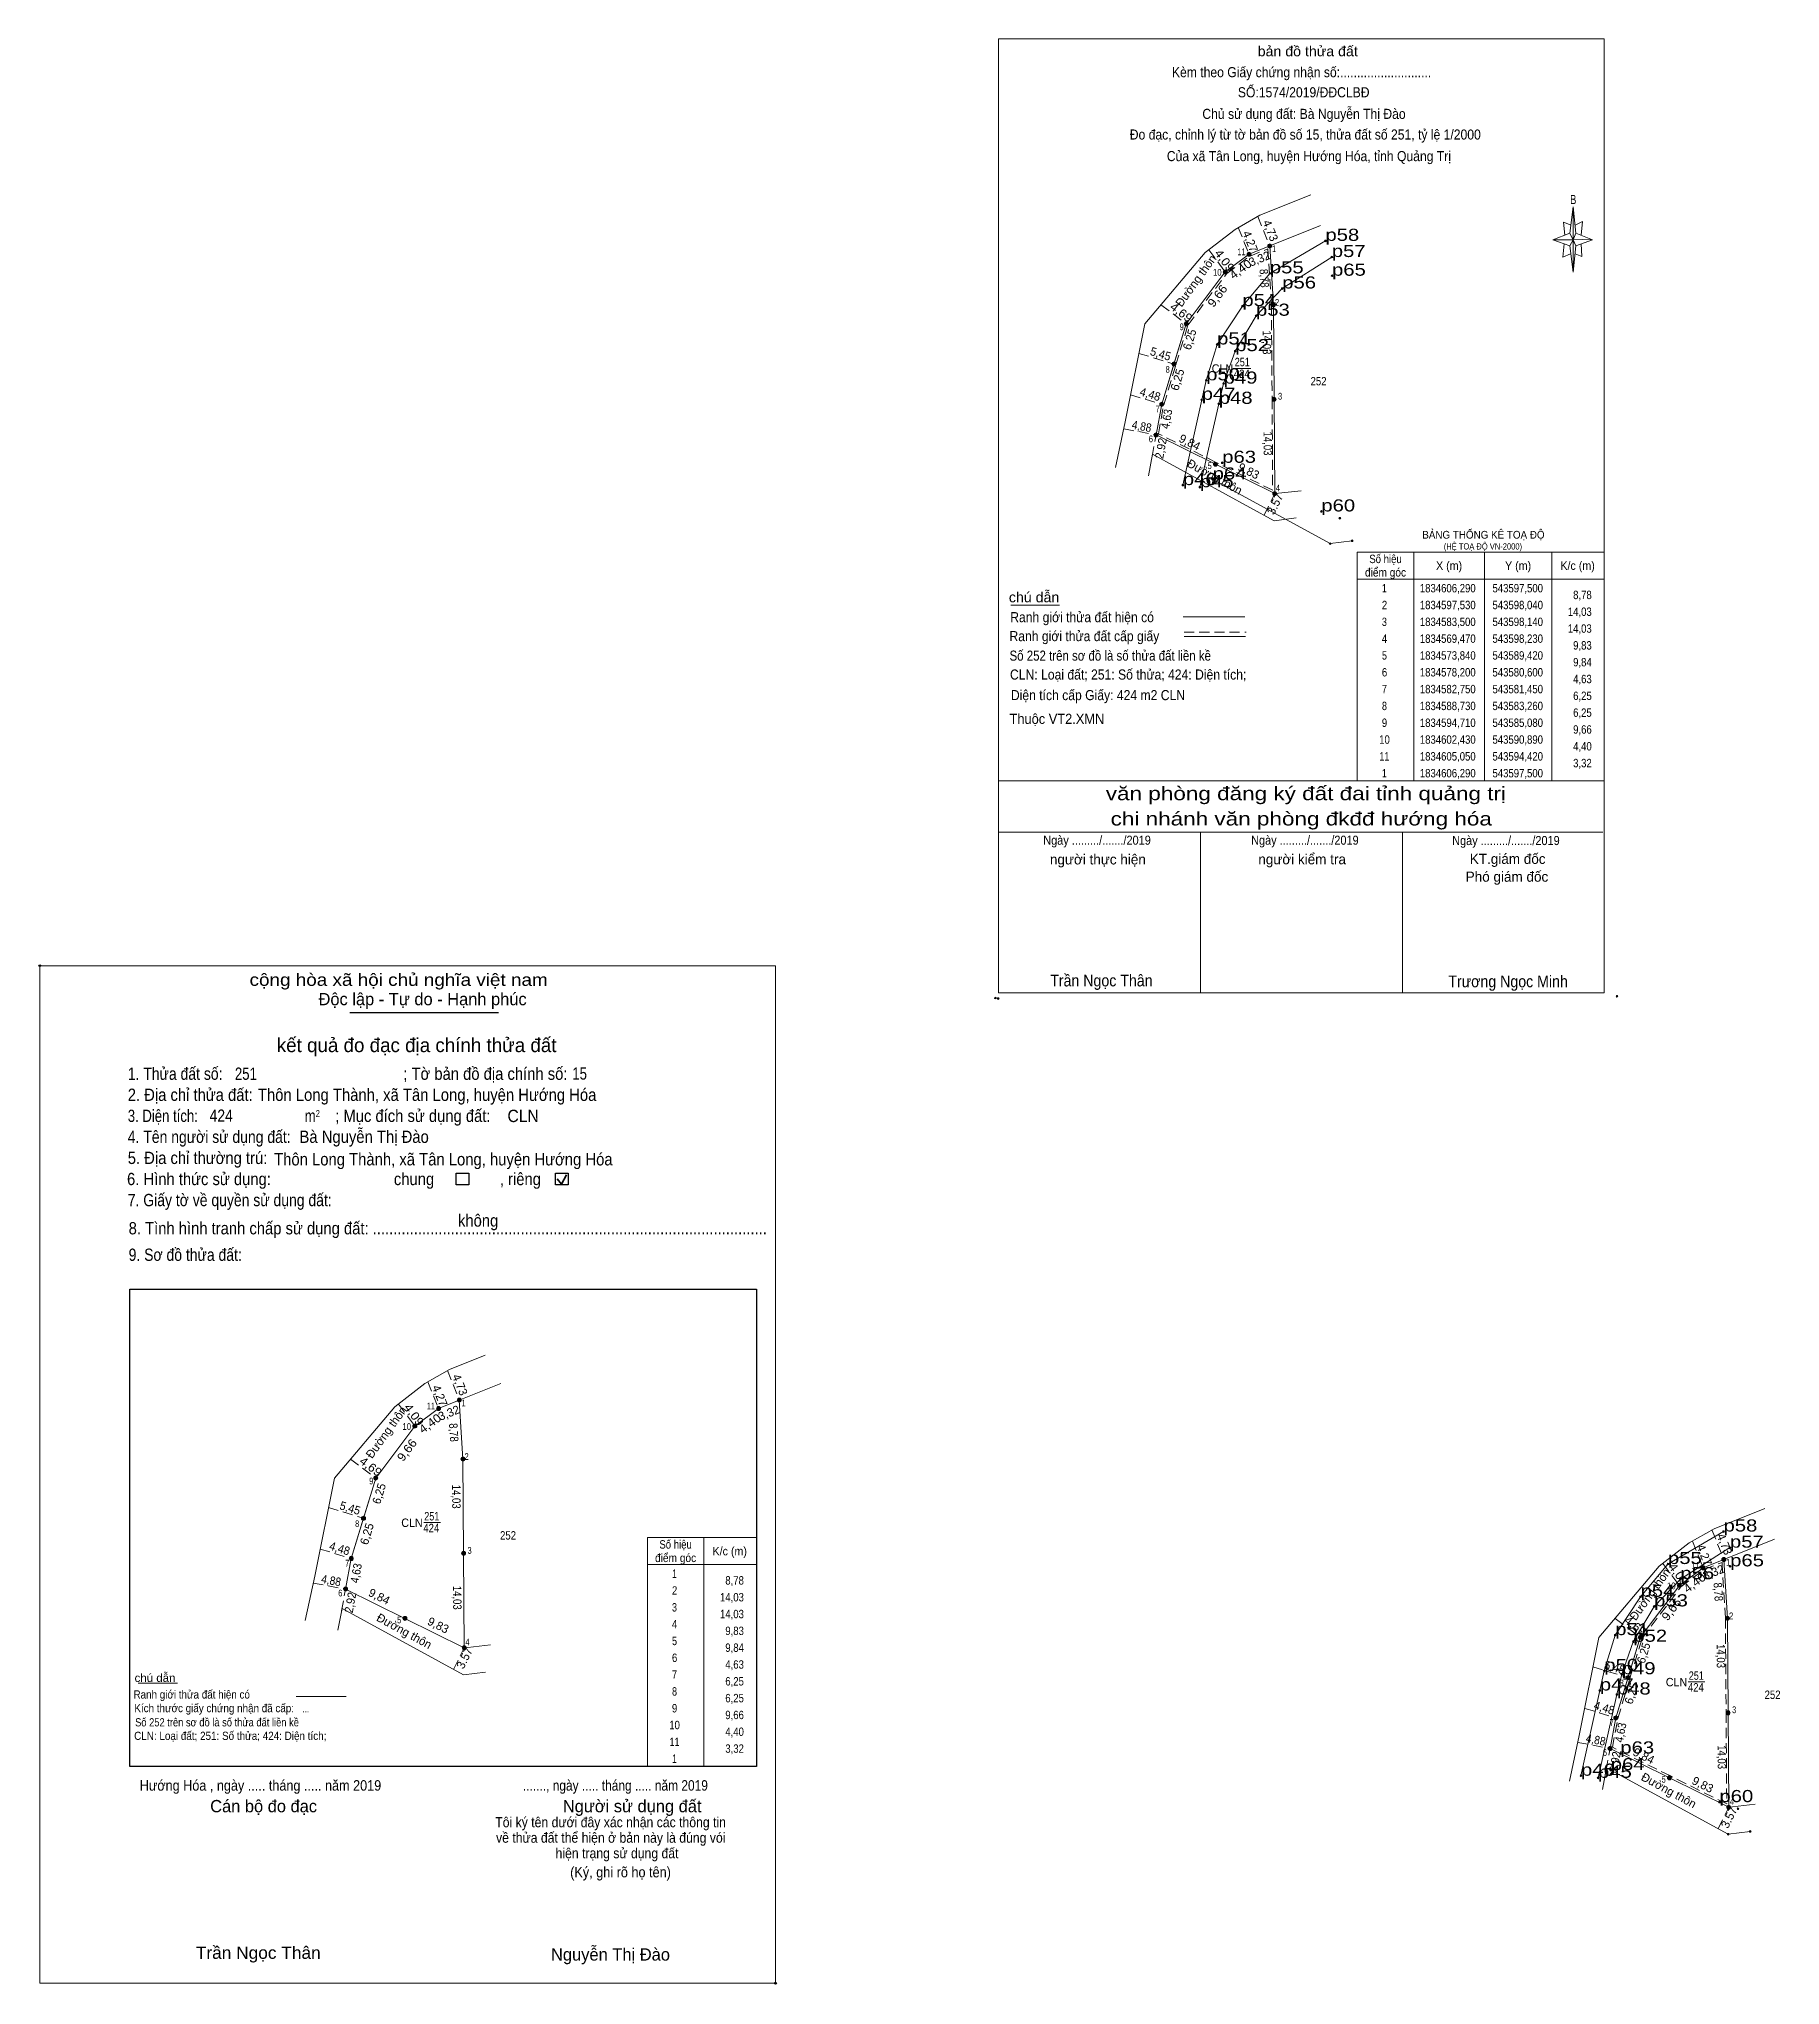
# Model space of a CAD drawing. Header units: metres. Extents: x 543347 to 543606, y 1834543 to 1834832.
import ezdxf
from ezdxf.enums import TextEntityAlignment as Align

# ---------------------------------------------------------------- set-up
doc = ezdxf.new("R2010")
doc.units = ezdxf.units.M
doc.header["$LTSCALE"] = 0.5
doc.header["$PDMODE"] = 32
doc.header["$PDSIZE"] = 0.25
doc.linetypes.add('MEDIUM_DASHED', pattern=[4.5, 3, -1.5])
for name, color, linetype, lineweight in [('1', 7, 'Continuous', 13), ('10', 7, 'Continuous', 13), ('12', 7, 'Continuous', 13), ('17', 7, 'Continuous', 13), ('2', 7, 'Continuous', 25), ('28', 7, 'Continuous', 13), ('5', 7, 'Continuous', 13), ('6', 7, 'Continuous', 13), ('63', 7, 'Continuous', 13)]:
    doc.layers.add(name, color=color, linetype=linetype, lineweight=lineweight)

msp = doc.modelspace()

# ---------------------------------------------------------------- hatches: boundary and pattern name
at = {"layer": '63'}
for points in [[(543530.32, 1834801.55, 1), (543529.72, 1834801.55, 1)], [(543527.24, 1834800.31, 1), (543526.64, 1834800.31, 1)], [(543523.71, 1834797.69, 1), (543523.11, 1834797.69, 1)], [(543530.86, 1834792.79, 1), (543530.26, 1834792.79, 1)], [(543517.9, 1834789.97, 1), (543517.3, 1834789.97, 1)], [(543516.08, 1834783.99, 1), (543515.48, 1834783.99, 1)], [(543530.96, 1834778.76, 1), (543530.36, 1834778.76, 1)], [(543514.27, 1834778.01, 1), (543513.67, 1834778.01, 1)], [(543513.42, 1834773.46, 1), (543512.82, 1834773.46, 1)], [(543522.24, 1834769.1, 1), (543521.64, 1834769.1, 1)], [(543531.05, 1834764.73, 1), (543530.45, 1834764.73, 1)], [(543406.78, 1834628.74, 1), (543406.18, 1834628.74, 1)], [(543409.86, 1834629.98, 1), (543409.26, 1834629.98, 1)], [(543403.25, 1834626.12, 1), (543402.65, 1834626.12, 1)], [(543410.4, 1834621.22, 1), (543409.8, 1834621.22, 1)], [(543397.44, 1834618.4, 1), (543396.84, 1834618.4, 1)], [(543395.62, 1834612.42, 1), (543395.02, 1834612.42, 1)], [(543393.81, 1834606.44, 1), (543393.21, 1834606.44, 1)], [(543410.5, 1834607.19, 1), (543409.9, 1834607.19, 1)], [(543594.72, 1834605.05, 1), (543594.12, 1834605.05, 1)], [(543597.8, 1834606.29, 1), (543597.2, 1834606.29, 1)], [(543392.96, 1834601.89, 1), (543392.36, 1834601.89, 1)], [(543591.19, 1834602.43, 1), (543590.59, 1834602.43, 1)], [(543401.78, 1834597.53, 1), (543401.18, 1834597.53, 1)], [(543598.34, 1834597.53, 1), (543597.74, 1834597.53, 1)], [(543410.59, 1834593.16, 1), (543409.99, 1834593.16, 1)], [(543585.38, 1834594.71, 1), (543584.78, 1834594.71, 1)], [(543583.56, 1834588.73, 1), (543582.96, 1834588.73, 1)], [(543581.75, 1834582.75, 1), (543581.15, 1834582.75, 1)], [(543598.44, 1834583.5, 1), (543597.84, 1834583.5, 1)], [(543580.9, 1834578.2, 1), (543580.3, 1834578.2, 1)], [(543589.72, 1834573.84, 1), (543589.12, 1834573.84, 1)], [(543598.53, 1834569.47, 1), (543597.93, 1834569.47, 1)]]:
    msp.add_hatch(color=256, dxfattribs=at).paths.add_polyline_path(points)

# ---------------------------------------------------------------- linework, layer by layer
at = {"layer": '1'}
for points in [[(543530.02, 1834801.55), (543530.56, 1834792.79), (543530.66, 1834778.76), (543530.75, 1834764.73), (543521.94, 1834769.1), (543513.12, 1834773.46), (543513.97, 1834778.01), (543515.78, 1834783.99), (543517.6, 1834789.97), (543523.41, 1834797.69), (543526.94, 1834800.31)], [(543409.56, 1834629.98), (543410.1, 1834621.22), (543410.2, 1834607.19), (543410.29, 1834593.16), (543401.48, 1834597.53), (543392.66, 1834601.89), (543393.51, 1834606.44), (543395.32, 1834612.42), (543397.14, 1834618.4), (543402.95, 1834626.12), (543406.48, 1834628.74)], [(543597.5, 1834606.29), (543598.04, 1834597.53), (543598.14, 1834583.5), (543598.23, 1834569.47), (543589.42, 1834573.84), (543580.6, 1834578.2), (543581.45, 1834582.75), (543583.26, 1834588.73), (543585.08, 1834594.71), (543590.89, 1834602.43), (543594.42, 1834605.05)]]:
    msp.add_lwpolyline(points, close=True, dxfattribs=at)
at = {"layer": '1', "linetype": 'MEDIUM_DASHED'}
for points in [[(543529.75, 1834801.12), (543530.26, 1834792.78), (543530.36, 1834778.76), (543530.45, 1834765.22), (543522.07, 1834769.37), (543513.46, 1834773.63), (543514.26, 1834777.94), (543516.07, 1834783.9), (543517.87, 1834789.83), (543523.62, 1834797.47), (543527.09, 1834800.05)], [(543597.23, 1834605.86), (543597.74, 1834597.52), (543597.84, 1834583.5), (543597.93, 1834569.96), (543589.55, 1834574.11), (543580.94, 1834578.37), (543581.74, 1834582.68), (543583.55, 1834588.64), (543585.35, 1834594.57), (543591.1, 1834602.21), (543594.57, 1834604.79)]]:
    msp.add_lwpolyline(points, close=True, dxfattribs=at)
at = {"layer": '10'}
for p, q in [((543536.11, 1834809.13), (543528.56, 1834806.11)), ((543537.57, 1834804.57), (543530.02, 1834801.55)), ((543511.45, 1834789.97), (543508.54, 1834775.38)), ((543513.12, 1834773.46), (543513.97, 1834778.01)), ((543508.54, 1834775.38), (543507.08, 1834768.59)), ((543530.75, 1834764.73), (543513.12, 1834773.46)), ((543511.99, 1834767.38), (543512.59, 1834770.59)), ((543530.75, 1834764.73), (543531.3, 1834764.79)), ((543531.3, 1834764.79), (543534.67, 1834765.16)), ((543413.4, 1834636.66), (543408.1, 1834634.54)), ((543415.73, 1834632.45), (543409.56, 1834629.98)), ((543390.99, 1834618.4), (543388.08, 1834603.81)), ((543603.59, 1834613.87), (543596.04, 1834610.85)), ((543605.05, 1834609.31), (543597.5, 1834606.29)), ((543392.66, 1834601.89), (543393.51, 1834606.44)), ((543388.08, 1834603.81), (543386.67, 1834597.24)), ((543410.29, 1834593.16), (543392.66, 1834601.89)), ((543391.53, 1834595.81), (543392.13, 1834599.02)), ((543410.84, 1834593.22), (543414.21, 1834593.59)), ((543578.93, 1834594.71), (543576.02, 1834580.12)), ((543410.29, 1834593.16), (543410.84, 1834593.22)), ((543580.6, 1834578.2), (543581.45, 1834582.75)), ((543576.02, 1834580.12), (543574.56, 1834573.33)), ((543598.23, 1834569.47), (543580.6, 1834578.2)), ((543579.47, 1834572.12), (543580.07, 1834575.33)), ((543598.23, 1834569.47), (543598.78, 1834569.53)), ((543598.78, 1834569.53), (543602.15, 1834569.9))]:
    msp.add_line(p, q, dxfattribs=at)
for points in [[(543528.56, 1834806.11), (543524.88, 1834804.01), (543520.42, 1834800.55), (543511.45, 1834789.97), (543508.54, 1834775.38)], [(543528.56, 1834806.11), (543524.88, 1834804.01), (543520.42, 1834800.55), (543511.45, 1834789.97)], [(543530.02, 1834801.55), (543526.94, 1834800.31), (543523.41, 1834797.69), (543517.6, 1834789.97), (543513.97, 1834778.01)], [(543512.59, 1834770.59), (543530.67, 1834760.71), (543533.94, 1834761.13)], [(543408.1, 1834634.54), (543404.42, 1834632.44), (543399.96, 1834628.98), (543390.99, 1834618.4), (543388.08, 1834603.81)], [(543408.1, 1834634.54), (543404.42, 1834632.44), (543399.96, 1834628.98), (543390.99, 1834618.4)], [(543409.56, 1834629.98), (543406.48, 1834628.74), (543402.95, 1834626.12), (543397.14, 1834618.4), (543393.51, 1834606.44)], [(543596.04, 1834610.85), (543592.36, 1834608.75), (543587.9, 1834605.29), (543578.93, 1834594.71), (543576.02, 1834580.12)], [(543596.04, 1834610.85), (543592.36, 1834608.75), (543587.9, 1834605.29), (543578.93, 1834594.71)], [(543597.5, 1834606.29), (543594.42, 1834605.05), (543590.89, 1834602.43), (543585.08, 1834594.71), (543581.45, 1834582.75)], [(543392.13, 1834599.02), (543410.21, 1834589.14), (543413.48, 1834589.56)], [(543580.07, 1834575.33), (543598.15, 1834565.45), (543601.42, 1834565.87)]]:
    msp.add_lwpolyline(points, dxfattribs=at)
at = {"layer": '12'}
for points in [[(543517.1, 1834766), (543519.9, 1834778.67), (543520.57, 1834781.57), (543522.19, 1834786.9), (543525.95, 1834792.6), (543530.03, 1834797.47), (543538.29, 1834802.3)], [(543539.24, 1834799.9), (543531.87, 1834795.22), (543527.97, 1834791.17), (543524.88, 1834785.91), (543523.16, 1834781.08), (543522.44, 1834778.07), (543519.63, 1834765.68)], [(543520.9, 1834767.18), (543538.98, 1834757.3), (543542.25, 1834757.72)], [(543576.27, 1834574.15), (543579.07, 1834586.82), (543579.74, 1834589.72), (543581.36, 1834595.05), (543585.12, 1834600.75), (543589.2, 1834605.62), (543597.46, 1834610.45)], [(543598.41, 1834608.05), (543591.04, 1834603.37), (543587.14, 1834599.32), (543584.05, 1834594.06), (543582.33, 1834589.23), (543581.61, 1834586.22), (543578.8, 1834573.83)], [(543580.07, 1834575.33), (543598.15, 1834565.45), (543601.42, 1834565.87)]]:
    msp.add_lwpolyline(points, dxfattribs=at)
for p in [(543538.29, 1834802.3), (543539.24, 1834799.9), (543530.03, 1834797.47), (543539.27, 1834797.12), (543531.87, 1834795.22), (543525.95, 1834792.6), (543527.97, 1834791.16), (543522.19, 1834786.9), (543524.88, 1834785.91), (543520.58, 1834781.57), (543519.9, 1834778.67), (543523.16, 1834781.08), (543522.44, 1834778.07), (543521.53, 1834766.83), (543522.95, 1834769.31), (543517.1, 1834766), (543519.63, 1834765.68), (543537.68, 1834762.08), (543540.43, 1834761.08), (543538.98, 1834757.3), (543542.25, 1834757.72), (543597.46, 1834610.45), (543598.41, 1834608.05), (543589.2, 1834605.62), (543598.44, 1834605.27), (543591.04, 1834603.37), (543585.12, 1834600.75), (543587.14, 1834599.31), (543581.36, 1834595.05), (543584.05, 1834594.06), (543579.75, 1834589.72), (543582.33, 1834589.23), (543579.07, 1834586.82), (543581.61, 1834586.22), (543582.12, 1834577.46), (543576.27, 1834574.15), (543578.8, 1834573.83), (543580.7, 1834574.98), (543596.85, 1834570.23), (543599.6, 1834569.23), (543598.15, 1834565.45), (543601.42, 1834565.87)]:
    msp.add_point(p, dxfattribs=at)
at = {"layer": '17'}
for p, q in [((543491.55, 1834748.17), (543498.79, 1834748.17)), ((543361.83, 1834587.92), (543367.7, 1834587.92))]:
    msp.add_line(p, q, dxfattribs=at)
at = {"layer": '2'}
for p, q in [((543393.27, 1834687.62), (543415.38, 1834687.62)), ((543360.62, 1834646.49), (543453.72, 1834646.49)), ((543453.72, 1834646.49), (543453.72, 1834575.54))]:
    msp.add_line(p, q, dxfattribs=at)
at = {"layer": '2', "lineweight": 35}
for p, q in [((543424.11, 1834662.9), (543424.73, 1834662.09)), ((543424.73, 1834662.09), (543425.49, 1834663.45))]:
    msp.add_line(p, q, dxfattribs=at)
at = {"layer": '2', "lineweight": 13}
msp.add_lwpolyline([(543347.21, 1834694.56), (543456.56, 1834694.56), (543456.56, 1834543.3), (543347.21, 1834543.3)], close=True, dxfattribs=at)
at = {"layer": '2'}
for points in [[(543409.09, 1834663.71), (543410.97, 1834663.71), (543410.97, 1834661.96), (543409.09, 1834661.96)], [(543423.87, 1834663.71), (543425.74, 1834663.71), (543425.74, 1834661.96), (543423.87, 1834661.96)]]:
    msp.add_lwpolyline(points, close=True, dxfattribs=at)
msp.add_lwpolyline([(543453.72, 1834575.54), (543360.62, 1834575.54), (543360.62, 1834646.49)], dxfattribs=at)
for p in [(543347.21, 1834694.56), (543456.56, 1834543.3)]:
    msp.add_point(p, dxfattribs=at)
at = {"layer": '28'}
for points in [[(543530.02, 1834801.55), (543530.56, 1834792.79), (543530.75, 1834764.73)], [(543409.56, 1834629.98), (543410.1, 1834621.22), (543410.29, 1834593.16)], [(543597.5, 1834606.29), (543598.04, 1834597.53), (543598.23, 1834569.47)]]:
    msp.add_lwpolyline(points, dxfattribs=at)
at = {"layer": '5'}
for p, q in [((543574.59, 1834803.46), (543575.09, 1834807.36)), ((543574.59, 1834801.56), (543572.09, 1834802.46)), ((543575.49, 1834803.46), (543577.99, 1834802.46)), ((543576.29, 1834801.86), (543576.39, 1834799.96)), ((543575.49, 1834801.56), (543575.09, 1834797.66)), ((543576.39, 1834799.96), (543575.39, 1834800.36)), ((543489.72, 1834722.02), (543579.72, 1834722.02)), ((543489.72, 1834714.42), (543579.52, 1834714.42)), ((543489.72, 1834714.42), (543579.52, 1834714.42)), ((543489.72, 1834714.42), (543579.52, 1834714.42)), ((543519.72, 1834690.52), (543519.72, 1834714.42)), ((543549.72, 1834690.52), (543549.72, 1834714.42))]:
    msp.add_line(p, q, dxfattribs=at)
for points in [[(543489.72, 1834832.32), (543579.72, 1834832.32), (543579.72, 1834690.52), (543489.72, 1834690.52)], [(543575.09, 1834807.36), (543575.49, 1834803.46), (543575.09, 1834802.46)], [(543575.09, 1834802.46), (543572.09, 1834802.46), (543574.59, 1834803.46), (543575.49, 1834801.56), (543577.99, 1834802.46), (543575.09, 1834802.56)], [(543575.09, 1834802.46), (543575.09, 1834797.66), (543574.59, 1834801.56)]]:
    msp.add_lwpolyline(points, close=True, dxfattribs=at)
for points in [[(543574.79, 1834804.66), (543573.69, 1834805.06), (543573.89, 1834803.16)], [(543575.39, 1834804.66), (543576.49, 1834805.16), (543576.29, 1834803.16)], [(543575.09, 1834802.46), (543574.59, 1834803.46), (543572.09, 1834802.46)], [(543573.79, 1834801.86), (543573.59, 1834799.86), (543574.69, 1834800.36)], [(543575.09, 1834802.46), (543575.49, 1834801.56), (543577.99, 1834802.46)], [(543579.72, 1834690.52), (543489.72, 1834690.52), (543489.72, 1834714.42)]]:
    msp.add_lwpolyline(points, dxfattribs=at)
for p in [(543489.25, 1834689.75), (543489.65, 1834689.68)]:
    msp.add_point(p, dxfattribs=at)
at = {"layer": '6'}
for p, q in [((543517.15, 1834746.43), (543526.29, 1834746.43)), ((543517.29, 1834743.5), (543526.43, 1834743.5)), ((543385.34, 1834585.93), (543392.75, 1834585.93))]:
    msp.add_line(p, q, dxfattribs=at)
at = {"layer": '6', "linetype": 'MEDIUM_DASHED'}
msp.add_line((543517.29, 1834744.12), (543526.49, 1834744.12), dxfattribs=at)
at = {"layer": '6'}
msp.add_point((543581.62, 1834690.02), dxfattribs=at)
at = {"layer": '63', "linetype": 'MEDIUM_DASHED'}
for p, q in [((543528.25, 1834805.94), (543530.02, 1834801.55)), ((543525.34, 1834804.27), (543526.94, 1834800.31)), ((543520.97, 1834800.97), (543523.41, 1834797.69)), ((543513.85, 1834792.79), (543517.6, 1834789.97)), ((543510.57, 1834785.58), (543515.78, 1834783.99)), ((543509.34, 1834779.42), (543513.97, 1834778.01)), ((543508.32, 1834774.36), (543513.12, 1834773.46)), ((543512.52, 1834770.25), (543513.12, 1834773.46)), ((543529.17, 1834761.53), (543530.75, 1834764.73)), ((543407.79, 1834634.37), (543409.56, 1834629.98)), ((543404.88, 1834632.7), (543406.48, 1834628.74)), ((543400.51, 1834629.4), (543402.95, 1834626.12)), ((543393.39, 1834621.22), (543397.14, 1834618.4)), ((543390.11, 1834614.01), (543395.32, 1834612.42)), ((543595.73, 1834610.68), (543597.5, 1834606.29)), ((543388.88, 1834607.85), (543393.51, 1834606.44)), ((543592.82, 1834609.01), (543594.42, 1834605.05)), ((543588.45, 1834605.71), (543590.89, 1834602.43)), ((543387.86, 1834602.79), (543392.66, 1834601.89)), ((543392.06, 1834598.68), (543392.66, 1834601.89)), ((543581.33, 1834597.53), (543585.08, 1834594.71)), ((543408.71, 1834589.96), (543410.29, 1834593.16)), ((543578.05, 1834590.32), (543583.26, 1834588.73)), ((543576.82, 1834584.16), (543581.45, 1834582.75)), ((543575.8, 1834579.1), (543580.6, 1834578.2)), ((543580, 1834574.99), (543580.6, 1834578.2)), ((543596.65, 1834566.27), (543598.23, 1834569.47))]:
    msp.add_line(p, q, dxfattribs=at)
at = {"layer": '63'}
for p, q in [((543524.73, 1834783.35), (543527.21, 1834783.35)), ((543551.42, 1834756.02), (543551.42, 1834722.02)), ((543561.92, 1834756.02), (543561.92, 1834722.02)), ((543571.92, 1834756.02), (543571.92, 1834722.02)), ((543543.02, 1834752.02), (543579.72, 1834752.02)), ((543404.27, 1834611.78), (543406.75, 1834611.78)), ((543437.52, 1834575.54), (543437.52, 1834609.54)), ((543445.92, 1834609.54), (543445.92, 1834575.54)), ((543445.92, 1834609.54), (543445.92, 1834575.54)), ((543453.72, 1834609.54), (543453.72, 1834575.54)), ((543592.21, 1834588.09), (543594.69, 1834588.09))]:
    msp.add_line(p, q, dxfattribs=at)
msp.add_lwpolyline([(543543.02, 1834756.02), (543579.72, 1834756.02), (543579.72, 1834722.02), (543543.02, 1834722.02)], close=True, dxfattribs=at)
for points in [[(543437.52, 1834609.54), (543445.92, 1834609.54), (543453.72, 1834609.54)], [(543437.52, 1834605.54), (543445.92, 1834605.54), (543453.72, 1834605.54)], [(543453.72, 1834575.54), (543445.92, 1834575.54), (543437.52, 1834575.54)]]:
    msp.add_lwpolyline(points, dxfattribs=at)
for centre in [(543530.02, 1834801.55), (543526.94, 1834800.31), (543523.41, 1834797.69), (543530.56, 1834792.79), (543517.6, 1834789.97), (543515.78, 1834783.99), (543530.66, 1834778.76), (543513.97, 1834778.01), (543513.12, 1834773.46), (543521.94, 1834769.1), (543530.75, 1834764.73), (543406.48, 1834628.74), (543409.56, 1834629.98), (543402.95, 1834626.12), (543410.1, 1834621.22), (543397.14, 1834618.4), (543395.32, 1834612.42), (543393.51, 1834606.44), (543410.2, 1834607.19), (543594.42, 1834605.05), (543597.5, 1834606.29), (543392.66, 1834601.89), (543590.89, 1834602.43), (543401.48, 1834597.53), (543598.04, 1834597.53), (543410.29, 1834593.16), (543585.08, 1834594.71), (543583.26, 1834588.73), (543581.45, 1834582.75), (543598.14, 1834583.5), (543580.6, 1834578.2), (543589.42, 1834573.84), (543598.23, 1834569.47)]:
    msp.add_circle(centre, 0.3, dxfattribs=at)

# ---------------------------------------------------------------- texts
at = {"layer": '1'}
for s, width, p in [('251', 0.8, (543525.93, 1834783.67)), ('CLN', 0.95, (543522.985, 1834782.7)), ('424', 0.85, (543525.86, 1834781.92)), ('252', 0.85, (543537.265, 1834780.82)), ('CLN', 0.95, (543402.525, 1834611.13)), ('424', 0.85, (543405.4, 1834610.35)), ('251', 0.8, (543405.47, 1834612.1)), ('252', 0.85, (543416.805, 1834609.25)), ('CLN', 0.95, (543590.465, 1834587.44)), ('424', 0.85, (543593.34, 1834586.66)), ('251', 0.8, (543593.41, 1834588.41)), ('252', 0.85, (543604.745, 1834585.56))]:
    msp.add_text(s, height=1.25, dxfattribs=dict(at, width=width)).set_placement(p, align=Align.CENTER)
for s, height, width, p in [('BẢNG THỐNG KÊ TOẠ ĐỘ ', 1.15, 0.95, (543552.68, 1834758.04)), ('(HỆ TOẠ ĐỘ VN-2000)', 0.93, 0.9, (543555.88, 1834756.42))]:
    msp.add_text(s, height=height, dxfattribs=dict(at, width=width)).set_placement(p)
at = {"layer": '12', "width": 1.25}
for s, p in [('p58', (543538.29, 1834802.3)), ('p58', (543538.29, 1834802.3)), ('p57', (543539.24, 1834799.9)), ('p57', (543539.24, 1834799.9)), ('p55', (543530.03, 1834797.47)), ('p55', (543530.03, 1834797.47)), ('p65', (543539.27, 1834797.12)), ('p65', (543539.27, 1834797.12)), ('p56', (543531.87, 1834795.22)), ('p56', (543531.87, 1834795.22)), ('p54', (543525.95, 1834792.6)), ('p54', (543525.95, 1834792.6)), ('p53', (543527.97, 1834791.17)), ('p53', (543527.97, 1834791.17)), ('p51', (543522.19, 1834786.9)), ('p51', (543522.19, 1834786.9)), ('p52', (543524.88, 1834785.91)), ('p52', (543524.88, 1834785.91)), ('p50', (543520.57, 1834781.57)), ('p50', (543520.57, 1834781.57)), ('p49', (543523.16, 1834781.08)), ('p49', (543523.16, 1834781.08)), ('p47', (543519.9, 1834778.67)), ('p47', (543519.9, 1834778.67)), ('p48', (543522.44, 1834778.07)), ('p48', (543522.44, 1834778.07)), ('p63', (543522.95, 1834769.31)), ('p63', (543522.95, 1834769.31)), ('p46', (543517.1, 1834766)), ('p46', (543517.1, 1834766)), ('p45', (543519.63, 1834765.68)), ('p45', (543519.63, 1834765.68)), ('p64', (543521.53, 1834766.83)), ('p64', (543521.53, 1834766.83)), ('p60', (543537.68, 1834762.08)), ('p60', (543537.68, 1834762.08)), ('p58', (543597.46, 1834610.45)), ('p58', (543597.46, 1834610.45)), ('p57', (543598.41, 1834608.05)), ('p57', (543598.41, 1834608.05)), ('p55', (543589.2, 1834605.62)), ('p55', (543589.2, 1834605.62)), ('p56', (543591.04, 1834603.37)), ('p56', (543591.04, 1834603.37)), ('p65', (543598.44, 1834605.27)), ('p65', (543598.44, 1834605.27)), ('p54', (543585.12, 1834600.75)), ('p54', (543585.12, 1834600.75)), ('p53', (543587.14, 1834599.32)), ('p53', (543587.14, 1834599.32)), ('p51', (543581.36, 1834595.05)), ('p51', (543581.36, 1834595.05)), ('p52', (543584.05, 1834594.06)), ('p52', (543584.05, 1834594.06)), ('p50', (543579.74, 1834589.72)), ('p50', (543579.74, 1834589.72)), ('p49', (543582.33, 1834589.23)), ('p49', (543582.33, 1834589.23)), ('p47', (543579.07, 1834586.82)), ('p47', (543579.07, 1834586.82)), ('p48', (543581.61, 1834586.22)), ('p48', (543581.61, 1834586.22)), ('p63', (543582.12, 1834577.46)), ('p63', (543582.12, 1834577.46)), ('p46', (543576.27, 1834574.15)), ('p46', (543576.27, 1834574.15)), ('p64', (543580.7, 1834574.98)), ('p64', (543580.7, 1834574.98)), ('p45', (543578.8, 1834573.83)), ('p45', (543578.8, 1834573.83)), ('p60', (543596.85, 1834570.23)), ('p60', (543596.85, 1834570.23))]:
    msp.add_text(s, height=1.8, dxfattribs=at).set_placement(p)
at = {"layer": '2'}
for s, height, width, p in [('cộng hòa xã hội chủ nghĩa việt nam', 1.825, 1.15, (543378.39, 1834691.56)), ('1. Thửa đất số:', 1.825, 0.85, (543360.29, 1834677.59)), ('251', 1.83, 0.8, (543376.21, 1834677.59)), ('; Tờ bản đồ địa chính số:', 1.825, 0.9, (543401.24, 1834677.59)), ('15', 1.83, 0.8, (543426.36, 1834677.62)), ('2. Địa chỉ thửa đất:', 1.825, 0.9, (543360.29, 1834674.46)), ('Thôn Long Thành, xã Tân Long, huyện Hướng Hóa', 1.83, 0.9, (543379.63, 1834674.46)), ('3. Diện tích:', 1.825, 0.8, (543360.29, 1834671.33)), ('424', 1.83, 0.85, (543372.44, 1834671.35)), ('m', 1.825, 0.8, (543386.59, 1834671.33)), ('2', 1.043, 0.8, (543388.23, 1834672.06)), ('; Mục đích sử dụng đất:', 1.825, 0.9, (543391.12, 1834671.33)), ('CLN', 1.83, 0.95, (543416.72, 1834671.31)), ('4. Tên người sử dụng đất:', 1.825, 0.85, (543360.29, 1834668.21)), ('Bà Nguyễn Thị Đào', 1.83, 0.9, (543385.81, 1834668.22)), ('5. Địa chỉ thường trú:', 1.825, 0.9, (543360.29, 1834665.08)), ('Thôn Long Thành, xã Tân Long, huyện Hướng Hóa', 1.83, 0.9, (543382.04, 1834664.87)), ('6. Hình thức sử dụng:', 1.825, 0.9, (543360.18, 1834661.94)), ('chung                , riêng', 1.825, 0.9, (543399.84, 1834661.94)), ('7. Giấy tờ về quyền sử dụng đất:', 1.825, 0.85, (543360.29, 1834658.81)), ('không', 1.825, 0.9, (543409.37, 1834655.77)), ('8. Tình hình tranh chấp sử dụng đất: ................................................................................................', 1.825, 0.9, (543360.42, 1834654.62)), ('9. Sơ đồ thửa đất:', 1.825, 0.85, (543360.42, 1834650.68)), ('Hướng Hóa , ngày ..... tháng ..... năm 2019', 1.56, 0.9, (543362.07, 1834571.93)), ('......., ngày ..... tháng ..... năm 2019', 1.56, 0.85, (543419.01, 1834571.93)), ('(Ký, ghi rõ họ tên)', 1.565, 0.9, (543426.04, 1834559.04)), ('Trần Ngọc Thân', 1.83, 1.05, (543370.4, 1834546.93))]:
    msp.add_text(s, height=height, dxfattribs=dict(at, width=width)).set_placement(p)
for s, height, p in [('Độc lập - Tự do - Hạnh phúc', 1.825, (543388.64, 1834688.68)), ('Cán bộ đo đạc', 1.825, (543372.54, 1834568.72)), ('Người sử dụng đất', 1.825, (543424.95, 1834568.72)), ('Nguyễn Thị Đào', 1.83, (543423.19, 1834546.67))]:
    msp.add_text(s, height=height, dxfattribs=at).set_placement(p)
for s, height, p in [('kết quả đo đạc địa chính thửa đất', 2.086, (543403.22, 1834681.71)), ('.', 0.5216, (543456.556, 1834543.03))]:
    msp.add_text(s, height=height, dxfattribs=at).set_placement(p, align=Align.CENTER)
at = {"layer": '2', "width": 0.9}
for s, height, p in [('...', 1.01, (543386.75, 1834583.55)), ('Tôi ký tên dưới đây xác nhận các thông tin', 1.508, (543432.05, 1834566.49)), ('về thửa đất thể hiện ở bản này là đúng vói', 1.508, (543432.07, 1834564.19)), ('hiện trạng sử dụng đất', 1.508, (543433.005, 1834561.88))]:
    msp.add_text(s, height=height, dxfattribs=at).set_placement(p, align=Align.CENTER)
at = {"layer": '5'}
for s, height, width, p in [('bản đồ thửa đất', 1.5, 1.05, (543535.66, 1834829.74)), ('Kèm theo Giấy chứng nhận số:...........................', 1.5, 0.9, (543534.74, 1834826.63)), ('SỐ:1574/2019/ĐĐCLBĐ', 1.5, 0.9, (543535.06, 1834823.64)), ('Chủ sử dụng đất: Bà Nguyễn Thị Đào', 1.5, 0.9, (543535.105, 1834820.43)), ('Đo đạc, chỉnh lý từ tờ bản đồ số 15, thửa đất số 251, tỷ lệ 1/2000 ', 1.5, 0.9, (543535.545, 1834817.36)), ('Của xã Tân Long, huyện Hướng Hóa, tỉnh Quảng Trị', 1.5, 0.9, (543535.835, 1834814.15)), ('B', 1.378, 0.75, (543575.12, 1834807.76)), ('văn phòng đăng ký đất đai tỉnh quảng trị', 2, 1.25, (543535.385, 1834719.16)), ('chi nhánh văn phòng đkđđ hướng hóa', 2, 1.25, (543534.695, 1834715.4)), ('Ngày ........./......./2019', 1.35, 0.9, (543504.345, 1834712.54)), ('Ngày ........./......./2019', 1.35, 0.9, (543535.235, 1834712.54)), ('Ngày ........./......./2019', 1.35, 0.9, (543565.115, 1834712.49)), ('Trần Ngọc Thân', 1.75, 0.9, (543504.99, 1834691.48)), ('Trương Ngọc Minh', 1.75, 0.9, (543565.435, 1834691.35))]:
    msp.add_text(s, height=height, dxfattribs=dict(at, width=width)).set_placement(p, align=Align.CENTER)
for s, p in [('người thực hiện', (543504.47, 1834709.61)), ('người kiểm tra', (543534.825, 1834709.63)), ('KT.giám đốc', (543565.375, 1834709.69)), ('Phó giám đốc', (543565.27, 1834707.04))]:
    msp.add_text(s, height=1.5, dxfattribs=at).set_placement(p, align=Align.CENTER)
at = {"layer": '6'}
for s, height, width, p in [('chú dẫn', 1.5, 1.05, (543491.24, 1834748.58)), ('Ranh giới thửa đất hiện có ', 1.5, 0.9, (543491.44, 1834745.62)), ('Ranh giới thửa đất cấp giấy', 1.5, 0.9, (543491.33, 1834742.8)), ('Số 252 trên sơ đồ là số thửa đất liền kề', 1.5, 0.85, (543491.34, 1834739.9)), ('CLN: Loại đất; 251: Số thửa; 424: Diện tích;', 1.5, 0.9, (543491.41, 1834737.09)), ('Diện tích cấp Giấy: 424 m2 CLN', 1.5, 0.9, (543491.54, 1834734.03)), ('Thuộc VT2.XMN', 1.5, 0.95, (543491.34, 1834730.5)), ('chú dẫn', 1.215, 1.05, (543361.3, 1834588.09)), ('Ranh giới thửa đất hiện có ', 1.215, 0.9, (543361.14, 1834585.62)), ('Kích thước giấy chứng nhận đã cấp:', 1.215, 0.9, (543361.27, 1834583.59)), ('Số 252 trên sơ đồ là số thửa đất liền kề', 1.22, 0.85, (543361.38, 1834581.48)), ('CLN: Loại đất; 251: Số thửa; 424: Diện tích;', 1.22, 0.9, (543361.24, 1834579.47))]:
    msp.add_text(s, height=height, dxfattribs=dict(at, width=width)).set_placement(p)
at = {"layer": '63'}
for s, rotation, p in [('4,73', 291.959, (543529.5473, 1834803.6037)), ('4,27', 292.001, (543526.5425, 1834801.9841)), ('Đường thôn', 54.147, (543519.5457, 1834796.009)), ('3,32', 21.93, (543528.7166, 1834799.0686)), ('6,25', 73.16, (543516.8852, 1834781.4939)), ('9,84', 333.695, (543517.843, 1834771.8022)), ('Đường thôn', 331.345, (543521.5403, 1834766.6779)), ('9,83', 333.617, (543526.6123, 1834767.5348)), ('3.57', 63.722, (543531.3572, 1834762.9333)), ('4,27', 292.001, (543406.0825, 1834630.4141)), ('4,73', 291.959, (543409.0873, 1834632.0337)), ('Đường thôn', 54.147, (543399.2157, 1834624.839)), ('3,32', 21.93, (543408.2566, 1834627.4986)), ('6,25', 73.16, (543396.4252, 1834609.9239)), ('4,27', 292.001, (543594.0225, 1834606.7241)), ('4,73', 291.959, (543597.0273, 1834608.3437)), ('3,32', 21.93, (543596.1916, 1834603.8066)), ('9,84', 333.695, (543397.383, 1834600.2322)), ('Đường thôn', 54.147, (543587.0257, 1834600.749)), ('Đường thôn', 331.345, (543401.0803, 1834595.1079)), ('9,83', 333.617, (543406.1523, 1834595.9648)), ('3.57', 63.722, (543410.8972, 1834591.3633)), ('6,25', 73.16, (543584.3652, 1834586.2339)), ('9,84', 333.695, (543585.328, 1834576.5397)), ('Đường thôn', 331.345, (543589.0253, 1834571.4152)), ('9,83', 333.617, (543594.0973, 1834572.2723)), ('3.57', 63.722, (543598.8372, 1834567.6733))]:
    msp.add_text(s, height=1.25, rotation=rotation, dxfattribs=at).set_placement(p, align=Align.CENTER)
for s, height, width, p in [(' 1', 1, 0.75, (543530.97, 1834800.63)), (' 11', 1, 0.8, (543526.42, 1834800.17)), (' 10', 1, 0.85, (543522.85, 1834797.13)), (' 2', 1, 0.85, (543531.42, 1834792.67)), (' 9', 1, 0.8, (543517.24, 1834789.03)), (' 8', 1, 0.8, (543515.15, 1834782.69)), (' 3', 1, 0.8, (543531.86, 1834778.71)), (' 7', 1, 0.8, (543513.67, 1834776.82)), (' 6', 1, 0.85, (543512.66, 1834772.37)), (' 5', 1, 0.8, (543521.39, 1834768.38)), (' 4', 1, 0.85, (543531.55, 1834765.08)), ('8,78', 1.25, 0.85, (543577.87, 1834749.05)), ('14,03', 1.25, 0.85, (543577.87, 1834746.55)), ('14,03', 1.25, 0.85, (543577.87, 1834744.05)), ('9,83', 1.25, 0.85, (543577.87, 1834741.55)), ('9,84', 1.25, 0.85, (543577.87, 1834739.05)), ('4,63', 1.25, 0.85, (543577.87, 1834736.55)), ('6,25', 1.25, 0.85, (543577.87, 1834734.05)), ('6,25', 1.25, 0.85, (543577.87, 1834731.55)), ('9,66', 1.25, 0.85, (543577.87, 1834729.05)), ('4,40', 1.25, 0.85, (543577.87, 1834726.55)), ('3,32', 1.25, 0.85, (543577.87, 1834724.05)), (' 11', 1, 0.8, (543405.96, 1834628.6)), (' 1', 1, 0.75, (543410.51, 1834629.06)), (' 10', 1, 0.85, (543402.39, 1834625.56)), (' 2', 1, 0.85, (543410.96, 1834621.1)), (' 9', 1, 0.8, (543396.78, 1834617.46)), (' 8', 1, 0.8, (543394.69, 1834611.12)), (' 3', 1, 0.8, (543411.4, 1834607.14)), (' 7', 1, 0.8, (543393.21, 1834605.25)), (' 11', 1, 0.8, (543593.9, 1834604.91)), (' 1', 1, 0.75, (543598.45, 1834605.37)), ('8,78', 1.25, 0.85, (543451.86, 1834602.56)), (' 10', 1, 0.85, (543590.33, 1834601.87)), (' 6', 1, 0.85, (543392.2, 1834600.8)), ('14,03', 1.25, 0.85, (543451.86, 1834600.06)), (' 5', 1, 0.8, (543400.93, 1834596.81)), ('14,03', 1.25, 0.85, (543451.86, 1834597.56)), ('9,83', 1.25, 0.85, (543451.86, 1834595.06)), (' 2', 1, 0.85, (543598.9, 1834597.41)), (' 4', 1, 0.85, (543411.09, 1834593.51)), ('9,84', 1.25, 0.85, (543451.86, 1834592.56)), (' 9', 1, 0.8, (543584.72, 1834593.77)), ('4,63', 1.25, 0.85, (543451.86, 1834590.06)), ('6,25', 1.25, 0.85, (543451.86, 1834587.56)), (' 8', 1, 0.8, (543582.63, 1834587.43)), ('6,25', 1.25, 0.85, (543451.86, 1834585.06)), ('9,66', 1.25, 0.85, (543451.86, 1834582.56)), (' 7', 1, 0.8, (543581.15, 1834581.56)), (' 3', 1, 0.8, (543599.34, 1834583.45)), ('4,40', 1.25, 0.85, (543451.86, 1834580.06)), ('3,32', 1.25, 0.85, (543451.86, 1834577.56)), (' 6', 1, 0.85, (543580.14, 1834577.11)), (' 5', 1, 0.8, (543588.87, 1834573.12)), (' 4', 1, 0.85, (543599.03, 1834569.82))]:
    msp.add_text(s, height=height, dxfattribs=dict(at, width=width)).set_placement(p, align=Align.RIGHT)
for s, rotation, width, p in [('4,09', 306.646, 1.1, (543522.7999, 1834799.018)), ('4,40', 36.583, 1.1, (543526.0375, 1834797.5815)), ('9,66', 53.035, 1.1, (543522.7345, 1834793.7542)), ('8,78', 273.527, 0.85, (543528.5773, 1834796.7035)), ('4,69', 323.057, 1.1, (543516.4894, 1834791.18)), ('6,25', 73.072, 0.95, (543518.6974, 1834787.473)), ('14,03', 270.408, 0.85, (543528.9627, 1834787.1945)), ('5,45', 343.029, 0.95, (543513.6126, 1834784.9114)), ('4,48', 343.063, 0.95, (543512.0629, 1834778.9023)), ('4,88', 349.38, 0.9, (543510.8698, 1834774.1344)), ('4,63', 79.418, 0.9, (543515.2928, 1834775.7102)), ('2,92', 79.413, 0.95, (543514.4485, 1834771.3502)), ('14,03', 270.368, 0.85, (543529.1015, 1834772.174)), ('4,09', 306.646, 1.1, (543402.3399, 1834627.448)), ('4,40', 36.583, 1.1, (543405.5775, 1834626.0115)), ('8,78', 273.527, 0.85, (543408.1173, 1834625.1335)), ('9,66', 53.035, 1.1, (543402.2745, 1834622.1842)), ('4,69', 323.057, 1.1, (543396.0294, 1834619.61)), ('6,25', 73.072, 0.95, (543398.2374, 1834615.903)), ('14,03', 270.408, 0.85, (543408.5027, 1834615.6245)), ('5,45', 343.029, 0.95, (543393.1526, 1834613.3414)), ('4,48', 343.063, 0.95, (543391.6029, 1834607.3323)), ('4,63', 79.418, 0.9, (543394.8328, 1834604.1402)), ('4,09', 306.646, 1.1, (543590.2799, 1834603.758)), ('4,88', 349.38, 0.9, (543390.4098, 1834602.5644)), ('14,03', 270.368, 0.85, (543408.6415, 1834600.604)), ('4,40', 36.583, 1.1, (543593.5225, 1834602.3252)), ('8,78', 273.527, 0.85, (543596.0573, 1834601.4435)), ('2,92', 79.413, 0.95, (543393.9885, 1834599.7802)), ('9,66', 53.035, 1.1, (543590.2145, 1834598.4942)), ('4,69', 323.057, 1.1, (543583.9694, 1834595.92)), ('6,25', 73.072, 0.95, (543586.1774, 1834592.213)), ('14,03', 270.408, 0.85, (543596.4427, 1834591.9345)), ('5,45', 343.029, 0.95, (543581.0926, 1834589.6514)), ('4,48', 343.063, 0.95, (543579.5429, 1834583.6423)), ('4,63', 79.418, 0.9, (543582.7737, 1834580.4552)), ('4,88', 349.38, 0.9, (543578.3498, 1834578.8744)), ('2,92', 79.413, 0.95, (543581.9295, 1834576.0952)), ('14,03', 270.368, 0.85, (543596.5815, 1834576.914))]:
    msp.add_text(s, height=1.25, rotation=rotation, dxfattribs=dict(at, width=width)).set_placement(p, align=Align.CENTER)
for s, width, p in [('Số hiệu', 0.85, (543547.22, 1834754.4)), ('điểm góc', 0.9, (543547.22, 1834752.4)), ('X (m)', 0.95, (543556.67, 1834753.4)), ('Y (m)', 0.95, (543566.925, 1834753.4)), ('K/c (m)', 0.95, (543575.765, 1834753.4)), (' 1', 0.75, (543546.87, 1834750.05)), ('1834606,290', 0.85, (543556.47, 1834750.05)), ('543597,500', 0.85, (543566.87, 1834750.05)), (' 2', 0.85, (543546.875, 1834747.55)), ('1834597,530', 0.85, (543556.47, 1834747.55)), ('543598,040', 0.85, (543566.87, 1834747.55)), (' 4', 0.85, (543546.87, 1834742.55)), (' 3', 0.8, (543546.865, 1834745.05)), ('1834583,500', 0.85, (543556.47, 1834745.05)), ('1834569,470', 0.85, (543556.47, 1834742.55)), ('543598,140', 0.85, (543566.87, 1834745.05)), ('543598,230', 0.85, (543566.87, 1834742.55)), (' 5', 0.8, (543546.875, 1834740.05)), ('1834573,840', 0.85, (543556.47, 1834740.05)), ('543589,420', 0.85, (543566.87, 1834740.05)), (' 6', 0.85, (543546.875, 1834737.55)), ('1834578,200', 0.85, (543556.47, 1834737.55)), ('543580,600', 0.85, (543566.87, 1834737.55)), (' 7', 0.8, (543546.875, 1834735.05)), ('1834582,750', 0.85, (543556.47, 1834735.05)), ('543581,450', 0.85, (543566.87, 1834735.05)), (' 8', 0.8, (543546.875, 1834732.55)), ('1834588,730', 0.85, (543556.47, 1834732.55)), ('543583,260', 0.85, (543566.87, 1834732.55)), (' 9', 0.85, (543546.87, 1834730.05)), ('1834594,710', 0.85, (543556.47, 1834730.05)), ('543585,080', 0.85, (543566.87, 1834730.05)), (' 10', 0.85, (543546.87, 1834727.55)), ('1834602,430', 0.85, (543556.47, 1834727.55)), ('543590,890', 0.85, (543566.87, 1834727.55)), (' 11', 0.8, (543546.87, 1834725.05)), (' 1', 0.75, (543546.87, 1834722.55)), ('1834605,050', 0.85, (543556.47, 1834725.05)), ('1834606,290', 0.85, (543556.47, 1834722.55)), ('543594,420', 0.85, (543566.87, 1834725.05)), ('543597,500', 0.85, (543566.87, 1834722.55)), ('Số hiệu', 0.85, (543441.71, 1834607.91)), ('K/c (m)', 0.95, (543449.755, 1834606.91)), ('điểm góc', 0.9, (543441.71, 1834605.91)), (' 2', 0.85, (543441.365, 1834601.06)), (' 1', 0.75, (543441.36, 1834603.56)), (' 3', 0.8, (543441.355, 1834598.56)), (' 4', 0.85, (543441.36, 1834596.06)), (' 5', 0.8, (543441.365, 1834593.56)), (' 6', 0.85, (543441.365, 1834591.06)), (' 7', 0.8, (543441.365, 1834588.56)), (' 9', 0.85, (543441.36, 1834583.56)), (' 8', 0.8, (543441.365, 1834586.06)), (' 10', 0.85, (543441.36, 1834581.06)), (' 11', 0.8, (543441.36, 1834578.56)), (' 1', 0.75, (543441.36, 1834576.06))]:
    msp.add_text(s, height=1.25, dxfattribs=dict(at, width=width)).set_placement(p, align=Align.CENTER)

doc.saveas('drawing.dxf')
